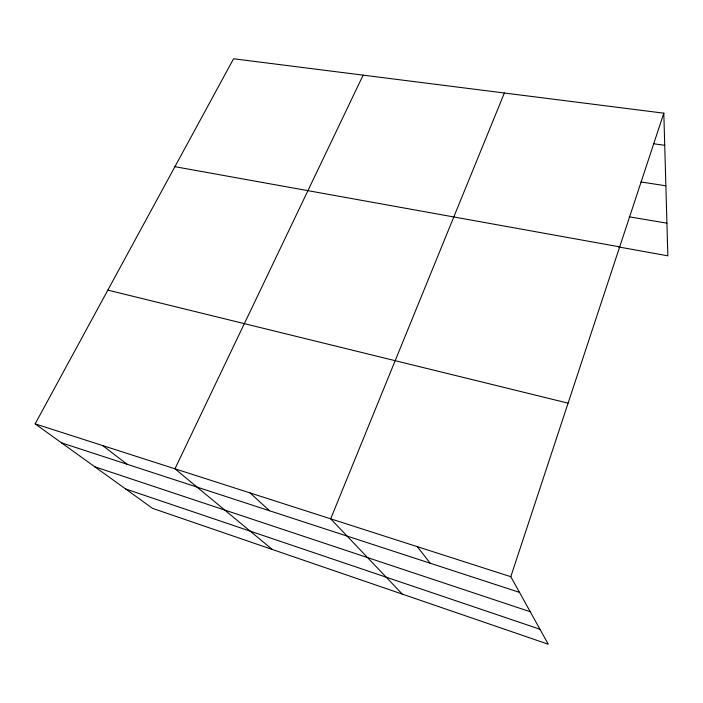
<?xml version="1.0" encoding="UTF-8"?>
<svg xmlns="http://www.w3.org/2000/svg" width="703" height="703" viewBox="0 0 703 703"><rect width="100%" height="100%" fill="white"/><g stroke="black" fill="none" stroke-linecap="round" stroke-linejoin="round"><path stroke-width="1.05" d="M510.8 576.706L663.817 113.174L233.572 58.762L35.15 423.874L152.551 508.357L548.278 644.238L510.8 576.706L35.15 423.874M504.367 93.007L330.674 518.823L402.301 594.114M363.143 75.151L174.959 468.796L272.333 549.491M653.913 143.807L664.73 145.31M640.925 181.954L665.873 185.794M629.273 216.832L666.927 223.159M174.924 166.681L619.686 246.867M618.455 246.92L667.85 255.83L663.817 113.174M107.84 290.119L568.094 403.153M61.53 442.855L519.499 592.374M94.817 466.81L530.247 611.733M125.591 488.963L539.948 629.229M102.691 445.579L127.102 464.261M250.083 492.935L269.565 510.773M417.345 546.67L430.201 563.226"/></g></svg>
